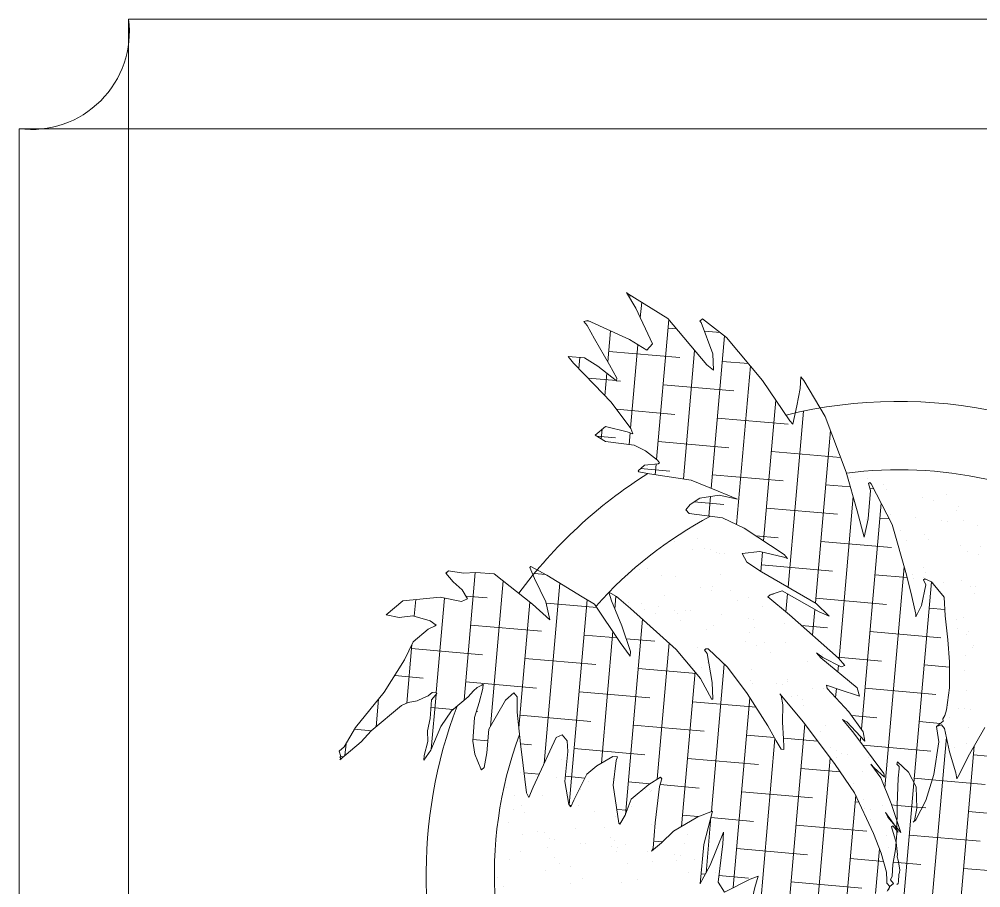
# Model space of a CAD drawing. Header units: inches. Extents: x 15 to 22798, y 21 to 21519.
# Drawn here: x 6407.58 to 6439.33, y 15547.74 to 15576.4 of the extents above; entities that cross this region are included whole.
import ezdxf

# ---------------------------------------------------------------- set-up
doc = ezdxf.new("R2010")
doc.units = ezdxf.units.IN
doc.header["$MEASUREMENT"] = 0
doc.layers.add('ARREDAMENTO', color=8, linetype='Continuous', lineweight=13)

msp = doc.modelspace()

# ---------------------------------------------------------------- linework, layer by layer
at = {"layer": 'ARREDAMENTO'}
for p, q in [((6411.192, 15518.583), (6411.192, 15576.4)), ((6411.192, 15576.4), (6461.782, 15576.4)), ((6407.579, 15572.786), (6465.396, 15572.786)), ((6407.579, 15522.197), (6407.579, 15572.786)), ((6427.631, 15567.386), (6427.935, 15566.862)), ((6427.659, 15567.353), (6427.631, 15567.386)), ((6428.993, 15566.526), (6427.659, 15567.353)), ((6427.7, 15567.268), (6427.813, 15567.258)), ((6428.086, 15566.545), (6428.131, 15567.061)), ((6427.935, 15566.862), (6428.493, 15565.689)), ((6426.356, 15566.455), (6426.224, 15566.427)), ((6426.224, 15566.427), (6426.333, 15566.297)), ((6426.313, 15566.446), (6426.39, 15566.439)), ((6426.333, 15566.297), (6426.569, 15565.855)), ((6427.733, 15565.831), (6426.356, 15566.455)), ((6428.62, 15561.87), (6429.024, 15566.489)), ((6430.281, 15564.992), (6428.993, 15566.526)), ((6430.144, 15566.519), (6430.053, 15566.442)), ((6430.053, 15566.442), (6430.094, 15566.393)), ((6430.094, 15566.393), (6430.481, 15565.355)), ((6430.934, 15565.902), (6430.144, 15566.519)), ((6427.016, 15565.096), (6427.105, 15566.115)), ((6429, 15566.211), (6429.278, 15566.187)), ((6430.201, 15566.106), (6430.732, 15566.059)), ((6426.569, 15565.855), (6427.073, 15564.999)), ((6428.304, 15565.475), (6427.733, 15565.831)), ((6427.767, 15562.901), (6428.009, 15565.659)), ((6428.493, 15565.689), (6428.304, 15565.475)), ((6430.423, 15560.92), (6430.864, 15565.956)), ((6432.125, 15564.482), (6430.934, 15565.902)), ((6427.046, 15565.439), (6429.386, 15565.234)), ((6429.507, 15561.231), (6429.878, 15565.471)), ((6430.481, 15565.355), (6430.504, 15564.818)), ((6425.703, 15565.267), (6425.881, 15565.055)), ((6426.246, 15565.222), (6425.703, 15565.267)), ((6425.881, 15565.055), (6426.557, 15564.343)), ((6426.054, 15564.873), (6426.085, 15565.235)), ((6426.686, 15564.952), (6426.246, 15565.222)), ((6430.79, 15565.111), (6431.661, 15565.035)), ((6427.304, 15564.469), (6426.686, 15564.952)), ((6426.918, 15563.971), (6426.983, 15564.72)), ((6427.073, 15564.999), (6427.309, 15564.556)), ((6430.504, 15564.818), (6430.281, 15564.992)), ((6431.262, 15559.731), (6431.72, 15564.964)), ((6426.354, 15564.556), (6427.299, 15564.474)), ((6427.309, 15564.556), (6427.304, 15564.469)), ((6427.304, 15564.473), (6427.432, 15564.462)), ((6433.027, 15563.152), (6432.125, 15564.482)), ((6433.388, 15564.596), (6433.361, 15564.211)), ((6433.484, 15564.481), (6433.388, 15564.596)), ((6434.19, 15563.293), (6433.484, 15564.481)), ((6426.557, 15564.343), (6427.123, 15563.761)), ((6428.836, 15564.339), (6431.176, 15564.134)), ((6433.361, 15564.211), (6433.252, 15563.647)), ((6427.123, 15563.761), (6427.775, 15562.89)), ((6432.158, 15559.184), (6432.564, 15563.834)), ((6427.295, 15563.531), (6429.222, 15563.362)), ((6432.967, 15557.658), (6433.476, 15563.469)), ((6433.252, 15563.647), (6433.123, 15563.038)), ((6430.626, 15563.239), (6432.966, 15563.035)), ((6433.123, 15563.038), (6433.027, 15563.152)), ((6434.88, 15561.453), (6434.19, 15563.293)), ((6426.937, 15562.965), (6426.595, 15562.678)), ((6426.793, 15562.55), (6426.821, 15562.868)), ((6427.65, 15562.785), (6426.937, 15562.965)), ((6427.775, 15562.89), (6427.839, 15562.721)), ((6433.865, 15557.14), (6434.363, 15562.831)), ((6426.595, 15562.678), (6426.933, 15562.461)), ((6426.648, 15562.644), (6427.268, 15562.59)), ((6427.839, 15562.721), (6427.65, 15562.785)), ((6427.72, 15562.363), (6427.754, 15562.75)), ((6426.933, 15562.461), (6427.886, 15562.343)), ((6427.886, 15562.343), (6428.257, 15562.154)), ((6428.672, 15562.467), (6431.012, 15562.262)), ((6428.257, 15562.154), (6428.652, 15561.845)), ((6428.652, 15561.845), (6428.72, 15561.764)), ((6432.416, 15562.14), (6434.697, 15561.94)), ((6428.226, 15561.683), (6428.01, 15561.501)), ((6428.097, 15561.574), (6429.059, 15561.49)), ((6428.675, 15561.726), (6428.226, 15561.683)), ((6428.576, 15561.371), (6428.607, 15561.719)), ((6428.72, 15561.764), (6428.675, 15561.726)), ((6428.01, 15561.501), (6428.037, 15561.468)), ((6428.037, 15561.468), (6428.386, 15561.399)), ((6428.386, 15561.399), (6429.763, 15561.192)), ((6430.462, 15561.367), (6432.802, 15561.163)), ((6435.251, 15560.179), (6434.88, 15561.453)), ((6435.015, 15561.262), (6435.015, 15561.262)), ((6435.577, 15561.246), (6435.577, 15561.246)), ((6429.763, 15561.192), (6430.652, 15560.826)), ((6434.206, 15561.04), (6435.021, 15560.969)), ((6435.669, 15561.114), (6435.624, 15561.076)), ((6435.624, 15561.076), (6435.681, 15560.846)), ((6435.664, 15560.912), (6435.796, 15560.901)), ((6435.71, 15561.065), (6435.669, 15561.114)), ((6436.405, 15559.728), (6435.71, 15561.065)), ((6436.109, 15561.039), (6436.109, 15561.039)), ((6430.048, 15560.597), (6429.736, 15560.391)), ((6430.689, 15560.69), (6430.048, 15560.597)), ((6430.343, 15560.007), (6430.399, 15560.648)), ((6430.652, 15560.826), (6431.3, 15560.563)), ((6431.3, 15560.563), (6430.689, 15560.69)), ((6434.647, 15555.302), (6435.115, 15560.646)), ((6435.681, 15560.846), (6435.604, 15559.919)), ((6436.211, 15560.88), (6436.211, 15560.88)), ((6437.399, 15560.632), (6437.399, 15560.632)), ((6437.4, 15560.634), (6437.4, 15560.634)), ((6438.208, 15560.706), (6438.208, 15560.706)), ((6429.736, 15560.391), (6429.593, 15560.215)), ((6429.866, 15560.477), (6430.849, 15560.391)), ((6432.252, 15560.268), (6434.592, 15560.063)), ((6435.387, 15552.975), (6436.039, 15560.432)), ((6437.758, 15560.519), (6437.758, 15560.519)), ((6438.593, 15560.308), (6438.593, 15560.308)), ((6429.593, 15560.215), (6429.703, 15560.085)), ((6429.703, 15560.085), (6430.804, 15559.952)), ((6430.804, 15559.952), (6431.52, 15559.607)), ((6435.475, 15559.31), (6435.251, 15560.179)), ((6435.996, 15559.94), (6436.309, 15559.913)), ((6436.342, 15560.045), (6436.342, 15560.045)), ((6437.156, 15559.964), (6437.156, 15559.964)), ((6438.54, 15560.186), (6438.54, 15560.186)), ((6435.604, 15559.919), (6435.475, 15559.31)), ((6435.567, 15559.888), (6435.567, 15559.888)), ((6436.872, 15558.062), (6436.405, 15559.728)), ((6438.035, 15559.848), (6438.035, 15559.848)), ((6438.222, 15559.823), (6438.222, 15559.823)), ((6438.752, 15559.853), (6438.752, 15559.853)), ((6439.228, 15559.691), (6439.228, 15559.691)), ((6431.52, 15559.607), (6432.834, 15558.735)), ((6431.899, 15559.356), (6432.639, 15559.291)), ((6436.673, 15559.525), (6436.673, 15559.525)), ((6437.453, 15559.413), (6437.453, 15559.413)), ((6429.213, 15559.151), (6429.213, 15559.151)), ((6429.978, 15559.262), (6429.978, 15559.262)), ((6434.042, 15559.168), (6436.382, 15558.963)), ((6436.885, 15559.192), (6436.885, 15559.192)), ((6437.61, 15559.243), (6437.61, 15559.243)), ((6438.649, 15559.032), (6438.649, 15559.032)), ((6439.305, 15558.985), (6439.305, 15558.985)), ((6429.816, 15558.9), (6429.816, 15558.9)), ((6430.19, 15558.929), (6430.19, 15558.929)), ((6430.402, 15558.904), (6430.402, 15558.904)), ((6430.613, 15558.805), (6430.613, 15558.805)), ((6430.696, 15558.784), (6430.696, 15558.784)), ((6430.882, 15558.759), (6430.882, 15558.759)), ((6432.029, 15558.838), (6431.448, 15558.768)), ((6431.448, 15558.768), (6431.608, 15558.485)), ((6432.829, 15558.648), (6432.029, 15558.838)), ((6432.07, 15558.178), (6432.125, 15558.815)), ((6432.609, 15558.722), (6432.609, 15558.722)), ((6432.834, 15558.735), (6432.943, 15558.604)), ((6438.901, 15558.837), (6438.901, 15558.837)), ((6439.259, 15558.724), (6439.259, 15558.724)), ((6431.608, 15558.485), (6432.089, 15558.165)), ((6432.089, 15558.396), (6434.429, 15558.191)), ((6432.943, 15558.604), (6432.829, 15558.648)), ((6421.756, 15558.201), (6421.665, 15558.124)), ((6421.665, 15558.124), (6421.911, 15557.83)), ((6421.688, 15558.096), (6421.693, 15558.148)), ((6422.253, 15558.117), (6421.756, 15558.201)), ((6422.654, 15558.148), (6422.253, 15558.117)), ((6422.267, 15553.929), (6422.636, 15558.146)), ((6423.258, 15558.098), (6422.654, 15558.148)), ((6424.522, 15557.101), (6423.258, 15558.098)), ((6424.473, 15558.339), (6424.439, 15558.31)), ((6424.439, 15558.31), (6424.594, 15557.94)), ((6425, 15558.058), (6424.473, 15558.339)), ((6424.581, 15558.11), (6424.966, 15558.076)), ((6426.166, 15557.339), (6425, 15558.058)), ((6428.073, 15558.256), (6428.073, 15558.256)), ((6428.324, 15558.268), (6428.324, 15558.268)), ((6428.781, 15558.06), (6428.781, 15558.06)), ((6430.743, 15558.061), (6430.743, 15558.061)), ((6432.089, 15558.165), (6433.896, 15557.122)), ((6435.832, 15558.068), (6436.893, 15557.976)), ((6436.16, 15551.036), (6436.798, 15558.325)), ((6437.046, 15557.346), (6436.872, 15558.062)), ((6437.069, 15558.092), (6437.069, 15558.092)), ((6437.439, 15558.324), (6437.439, 15558.324)), ((6437.509, 15558.137), (6437.509, 15558.137)), ((6421.911, 15557.83), (6422.203, 15557.575)), ((6423.134, 15553.066), (6423.554, 15557.865)), ((6424.594, 15557.94), (6424.969, 15557.17)), ((6424.914, 15551.846), (6425.434, 15557.79)), ((6429.262, 15558.009), (6429.262, 15558.009)), ((6436.911, 15557.966), (6436.911, 15557.966)), ((6437.097, 15557.941), (6437.097, 15557.941)), ((6437.118, 15551.207), (6437.699, 15557.839)), ((6437.513, 15557.738), (6437.365, 15557.058)), ((6437.427, 15557.979), (6437.427, 15557.979)), ((6437.483, 15557.935), (6437.437, 15557.897)), ((6437.437, 15557.897), (6437.513, 15557.738)), ((6437.471, 15557.925), (6437.514, 15557.921)), ((6437.699, 15557.839), (6437.483, 15557.935)), ((6438.124, 15557.333), (6437.699, 15557.839)), ((6437.77, 15557.804), (6437.77, 15557.804)), ((6438.103, 15557.809), (6438.103, 15557.809)), ((6438.699, 15557.89), (6438.699, 15557.89)), ((6422.203, 15557.575), (6422.377, 15557.275)), ((6427.303, 15557.348), (6427.045, 15557.493)), ((6427.045, 15557.493), (6427.132, 15557.205)), ((6428.877, 15557.399), (6428.877, 15557.399)), ((6430.071, 15557.653), (6430.071, 15557.653)), ((6430.43, 15557.54), (6430.43, 15557.54)), ((6430.456, 15557.684), (6430.456, 15557.684)), ((6431.074, 15557.541), (6431.074, 15557.541)), ((6432.377, 15557.406), (6432.297, 15557.339)), ((6432.769, 15557.54), (6432.377, 15557.406)), ((6432.427, 15557.423), (6432.475, 15557.419)), ((6433.994, 15556.843), (6432.769, 15557.54)), ((6432.896, 15556.839), (6432.948, 15557.438)), ((6438.982, 15557.693), (6438.982, 15557.693)), ((6439.112, 15557.448), (6439.112, 15557.448)), ((6439.169, 15557.668), (6439.169, 15557.668)), ((6420.241, 15557.208), (6419.695, 15556.749)), ((6421.479, 15557.328), (6420.241, 15557.208)), ((6420.623, 15556.7), (6420.671, 15557.25)), ((6421.346, 15554.18), (6421.619, 15557.301)), ((6422.177, 15557.191), (6421.479, 15557.328)), ((6422.377, 15557.275), (6422.177, 15557.191)), ((6422.326, 15557.364), (6423.033, 15557.302)), ((6424.073, 15553.014), (6424.436, 15557.168)), ((6425.095, 15556.58), (6424.522, 15557.101)), ((6424.969, 15557.17), (6425.095, 15556.58)), ((6424.977, 15557.132), (6426.657, 15556.985)), ((6425.737, 15550.473), (6426.329, 15557.245)), ((6426.578, 15557.102), (6426.166, 15557.339)), ((6427.426, 15555.838), (6426.578, 15557.102)), ((6427.132, 15557.205), (6427.475, 15556.38)), ((6427.245, 15556.933), (6427.282, 15557.36)), ((6427.766, 15556.958), (6427.303, 15557.348)), ((6427.686, 15557.15), (6427.686, 15557.15)), ((6428.123, 15557.115), (6428.123, 15557.115)), ((6431.286, 15557.208), (6431.286, 15557.208)), ((6431.651, 15557.302), (6431.651, 15557.302)), ((6432.297, 15557.339), (6433.012, 15556.742)), ((6433.879, 15557.296), (6436.219, 15557.091)), ((6433.896, 15557.122), (6434.325, 15556.704)), ((6437.183, 15556.766), (6437.046, 15557.346)), ((6438.154, 15556.718), (6438.124, 15557.333)), ((6429.27, 15555.605), (6427.766, 15556.958)), ((6428.239, 15556.908), (6428.239, 15556.908)), ((6428.598, 15556.795), (6428.598, 15556.795)), ((6428.692, 15557.018), (6428.692, 15557.018)), ((6429.208, 15556.879), (6429.208, 15556.879)), ((6429.316, 15556.789), (6429.316, 15556.789)), ((6429.571, 15556.902), (6429.571, 15556.902)), ((6429.757, 15556.877), (6429.757, 15556.877)), ((6432.114, 15557.009), (6432.114, 15557.009)), ((6433.772, 15556.075), (6433.846, 15556.927)), ((6434.325, 15556.704), (6433.994, 15556.843)), ((6437.365, 15557.058), (6437.179, 15556.679)), ((6437.179, 15556.679), (6437.183, 15556.766)), ((6437.622, 15556.969), (6438.144, 15556.923)), ((6419.695, 15556.749), (6420.119, 15556.66)), ((6420.119, 15556.66), (6420.579, 15556.712)), ((6420.579, 15556.712), (6421.145, 15556.547)), ((6421.145, 15556.547), (6421.341, 15556.406)), ((6427.594, 15550.143), (6428.159, 15556.604)), ((6429.42, 15556.547), (6429.42, 15556.547)), ((6430.763, 15556.745), (6430.763, 15556.745)), ((6431.643, 15556.629), (6431.643, 15556.629)), ((6431.829, 15556.605), (6431.829, 15556.605)), ((6432.835, 15556.472), (6432.835, 15556.472)), ((6433.012, 15556.742), (6434.632, 15555.32)), ((6438.237, 15555.926), (6438.154, 15556.718)), ((6438.535, 15556.603), (6438.535, 15556.603)), ((6438.752, 15556.67), (6438.752, 15556.67)), ((6421.083, 15556.273), (6420.582, 15555.853)), ((6421.295, 15556.368), (6421.083, 15556.273)), ((6421.341, 15556.406), (6421.295, 15556.368)), ((6422.484, 15556.407), (6424.823, 15556.202)), ((6426.801, 15551.852), (6427.181, 15556.202)), ((6427.475, 15556.38), (6427.759, 15555.533)), ((6430.282, 15556.264), (6430.282, 15556.264)), ((6430.511, 15556.407), (6430.511, 15556.407)), ((6431.701, 15556.16), (6431.701, 15556.16)), ((6431.84, 15556.339), (6431.84, 15556.339)), ((6433.408, 15556.394), (6434.265, 15556.319)), ((6435.669, 15556.196), (6438.009, 15555.992)), ((6438.57, 15556.296), (6438.57, 15556.296)), ((6438.928, 15556.183), (6438.928, 15556.183)), ((6420.582, 15555.853), (6420.305, 15555.259)), ((6426.227, 15556.079), (6427.328, 15555.983)), ((6427.747, 15555.385), (6427.426, 15555.838)), ((6427.616, 15555.958), (6428.567, 15555.875)), ((6428.64, 15551.319), (6429.034, 15555.818)), ((6431.573, 15555.857), (6431.573, 15555.857)), ((6432.171, 15555.82), (6432.171, 15555.82)), ((6432.894, 15555.835), (6432.894, 15555.835)), ((6438.29, 15555.192), (6438.237, 15555.926)), ((6438.866, 15556.083), (6438.866, 15556.083)), ((6420.372, 15553.831), (6420.541, 15555.765)), ((6420.53, 15555.635), (6422.87, 15555.43)), ((6427.759, 15555.533), (6427.747, 15555.385)), ((6430.078, 15554.642), (6429.27, 15555.605)), ((6429.371, 15555.513), (6429.371, 15555.513)), ((6429.973, 15555.678), (6429.973, 15555.678)), ((6430.248, 15555.619), (6430.202, 15555.581)), ((6430.202, 15555.581), (6430.298, 15555.467)), ((6430.321, 15555.625), (6430.248, 15555.619)), ((6430.962, 15555.022), (6430.321, 15555.625)), ((6431.931, 15555.744), (6431.931, 15555.744)), ((6439.05, 15555.654), (6439.05, 15555.654)), ((6439.078, 15555.75), (6439.078, 15555.75)), ((6420.305, 15555.259), (6419.629, 15554.191)), ((6424.274, 15555.307), (6426.613, 15555.102)), ((6430.298, 15555.467), (6430.456, 15554.515)), ((6432.383, 15555.487), (6432.383, 15555.487)), ((6433.616, 15555.213), (6433.616, 15555.213)), ((6434.116, 15555.333), (6433.907, 15555.491)), ((6433.907, 15555.491), (6434.044, 15555.327)), ((6433.982, 15555.401), (6434.032, 15555.396)), ((6434.044, 15555.327), (6435.246, 15554.334)), ((6434.09, 15555.453), (6434.09, 15555.453)), ((6434.719, 15555.032), (6434.116, 15555.333)), ((6434.602, 15555.347), (6436.055, 15555.219)), ((6434.632, 15555.32), (6434.837, 15555.075)), ((6438.294, 15554.332), (6438.29, 15555.192)), ((6438.808, 15555.393), (6438.808, 15555.393)), ((6428.017, 15554.98), (6429.936, 15554.812)), ((6429.447, 15549.765), (6429.893, 15554.862)), ((6429.741, 15555.113), (6429.741, 15555.113)), ((6430.099, 15555), (6430.099, 15555)), ((6430.304, 15555.158), (6430.304, 15555.158)), ((6430.433, 15550.256), (6430.859, 15555.119)), ((6431.615, 15554.152), (6430.962, 15555.022)), ((6431.754, 15554.94), (6431.754, 15554.94)), ((6434.609, 15554.86), (6434.628, 15555.077)), ((6434.837, 15555.075), (6434.719, 15555.032)), ((6437.459, 15555.097), (6438.291, 15555.024)), ((6438.781, 15554.907), (6438.781, 15554.907)), ((6419.977, 15554.74), (6420.916, 15554.658)), ((6430.446, 15553.95), (6430.078, 15554.642)), ((6431.71, 15554.59), (6431.71, 15554.59)), ((6432.936, 15554.618), (6432.936, 15554.618)), ((6432.95, 15554.558), (6432.95, 15554.558)), ((6422.32, 15554.535), (6424.66, 15554.33)), ((6422.397, 15554.038), (6422.574, 15554.242)), ((6422.574, 15554.242), (6422.699, 15554.347)), ((6422.699, 15554.347), (6422.852, 15554.42)), ((6422.886, 15554.31), (6422.768, 15553.849)), ((6422.852, 15554.42), (6422.898, 15554.458)), ((6422.898, 15554.458), (6422.886, 15554.31)), ((6430.456, 15554.515), (6430.48, 15553.978)), ((6431.784, 15554.468), (6431.784, 15554.468)), ((6432.59, 15554.474), (6432.59, 15554.474)), ((6432.776, 15554.45), (6432.776, 15554.45)), ((6433.782, 15554.317), (6433.782, 15554.317)), ((6434.14, 15554.312), (6434.14, 15554.312)), ((6434.651, 15554.28), (6434.234, 15554.43)), ((6434.234, 15554.43), (6434.257, 15554.31)), ((6434.257, 15554.31), (6434.973, 15553.549)), ((6434.535, 15554.015), (6434.561, 15554.312)), ((6435.319, 15554.061), (6434.651, 15554.28)), ((6435.246, 15554.334), (6435.319, 15554.061)), ((6435.505, 15554.324), (6437.845, 15554.12)), ((6438.199, 15553.613), (6438.294, 15554.332)), ((6438.858, 15554.252), (6438.858, 15554.252)), ((6419.629, 15554.191), (6418.68, 15553.033)), ((6419.36, 15553.047), (6419.44, 15553.96)), ((6420.418, 15553.852), (6420.719, 15553.909)), ((6420.719, 15553.909), (6420.931, 15554.004)), ((6420.931, 15554.004), (6421.084, 15554.076)), ((6421.084, 15554.076), (6421.209, 15554.181)), ((6421.193, 15553.946), (6421.151, 15553.326)), ((6421.182, 15552.314), (6421.34, 15554.115)), ((6421.371, 15554.15), (6421.193, 15553.946)), ((6421.209, 15554.181), (6421.33, 15554.199)), ((6421.33, 15554.199), (6421.371, 15554.15)), ((6421.85, 15553.579), (6422.397, 15554.038)), ((6423.079, 15552.97), (6423.63, 15553.932)), ((6423.63, 15553.932), (6423.915, 15554.171)), ((6423.915, 15554.171), (6424.024, 15554.041)), ((6424.024, 15554.041), (6424.02, 15553.537)), ((6426.064, 15554.207), (6428.403, 15554.003)), ((6430.48, 15553.978), (6430.446, 15553.95)), ((6431.157, 15547.747), (6431.705, 15554.011)), ((6432.298, 15553.084), (6431.615, 15554.152)), ((6433.474, 15553.208), (6432.693, 15554.139)), ((6432.693, 15554.139), (6432.734, 15554.09)), ((6432.734, 15554.09), (6432.787, 15553.772)), ((6433.074, 15554.062), (6433.074, 15554.062)), ((6433.267, 15554.099), (6433.267, 15554.099)), ((6433.432, 15553.949), (6433.432, 15553.949)), ((6419.204, 15552.917), (6420.206, 15553.757)), ((6420.206, 15553.757), (6420.418, 15553.852)), ((6421.176, 15553.692), (6421.908, 15553.628)), ((6422.768, 15553.849), (6422.616, 15553.36)), ((6429.807, 15553.88), (6431.906, 15553.696)), ((6432.787, 15553.772), (6432.776, 15553.207)), ((6433.479, 15553.766), (6433.479, 15553.766)), ((6438.142, 15553.426), (6438.199, 15553.613)), ((6438.239, 15553.755), (6438.239, 15553.755)), ((6438.598, 15553.642), (6438.598, 15553.642)), ((6438.805, 15553.656), (6438.805, 15553.656)), ((6438.991, 15553.631), (6438.991, 15553.631)), ((6421.151, 15553.326), (6421.064, 15552.92)), ((6421.504, 15553.066), (6421.85, 15553.579)), ((6422.616, 15553.36), (6422.551, 15552.582)), ((6422.679, 15553.56), (6422.706, 15553.558)), ((6424.02, 15553.537), (6424.126, 15552.485)), ((6424.11, 15553.435), (6426.45, 15553.23)), ((6434.905, 15553.214), (6434.764, 15553.29)), ((6434.764, 15553.29), (6435.106, 15552.882)), ((6434.973, 15553.549), (6435.448, 15552.89)), ((6435.066, 15553.42), (6435.891, 15553.348)), ((6438.078, 15553.317), (6438.142, 15553.426)), ((6438.085, 15553.239), (6438.078, 15553.317)), ((6438.308, 15553.368), (6438.308, 15553.368)), ((6418.68, 15553.033), (6418.309, 15552.388)), ((6418.644, 15552.97), (6419.209, 15552.921)), ((6421.17, 15552.285), (6421.504, 15553.066)), ((6423.014, 15552.192), (6423.079, 15552.97)), ((6427.854, 15553.108), (6430.193, 15552.903)), ((6432.574, 15552.592), (6432.298, 15553.084)), ((6432.776, 15553.207), (6432.813, 15552.654)), ((6433.007, 15547.328), (6433.516, 15553.151)), ((6434.517, 15551.803), (6433.474, 15553.208)), ((6434.193, 15553.091), (6434.193, 15553.091)), ((6435.501, 15552.573), (6434.905, 15553.214)), ((6437.295, 15553.225), (6437.995, 15553.164)), ((6437.869, 15553.058), (6438.085, 15553.239)), ((6438.035, 15553.114), (6437.869, 15553.058)), ((6437.869, 15553.058), (6437.876, 15552.98)), ((6437.876, 15552.98), (6437.938, 15552.56)), ((6438.131, 15553), (6438.035, 15553.114)), ((6438.298, 15552.222), (6438.131, 15553)), ((6438.911, 15553.032), (6438.911, 15553.032)), ((6439.462, 15553.032), (6438.912, 15552.069)), ((6418.87, 15552.552), (6419.204, 15552.917)), ((6421.064, 15552.92), (6421.072, 15552.564)), ((6424.825, 15551.653), (6425.307, 15552.697)), ((6425.307, 15552.697), (6425.507, 15552.782)), ((6425.507, 15552.782), (6425.672, 15552.586)), ((6431.597, 15552.78), (6432.514, 15552.7)), ((6432.028, 15546.924), (6432.531, 15552.669)), ((6432.812, 15552.674), (6433.937, 15552.575)), ((6432.813, 15552.654), (6432.825, 15552.386)), ((6434.032, 15552.897), (6434.032, 15552.897)), ((6435.106, 15552.882), (6436.122, 15551.509)), ((6435.35, 15552.552), (6435.365, 15552.72)), ((6435.388, 15552.709), (6435.388, 15552.709)), ((6435.448, 15552.89), (6435.501, 15552.573)), ((6437.705, 15547.134), (6438.193, 15552.711)), ((6418.309, 15552.388), (6418.138, 15552.245)), ((6418.164, 15551.96), (6418.87, 15552.552)), ((6418.335, 15552.103), (6418.369, 15552.491)), ((6421.072, 15552.564), (6420.954, 15552.104)), ((6422.551, 15552.582), (6422.627, 15552.145)), ((6422.555, 15552.628), (6423.047, 15552.585)), ((6424.126, 15552.491), (6424.496, 15552.458)), ((6424.126, 15552.485), (6424.214, 15551.78)), ((6425.672, 15552.586), (6425.69, 15552.24)), ((6425.9, 15552.335), (6428.24, 15552.131)), ((6432.734, 15552.309), (6432.574, 15552.592)), ((6432.825, 15552.386), (6432.821, 15552.299)), ((6434.364, 15552.378), (6434.364, 15552.378)), ((6435.429, 15552.445), (6437.681, 15552.248)), ((6437.938, 15552.56), (6437.777, 15551.479)), ((6438.45, 15552.367), (6438.45, 15552.367)), ((6438.643, 15547.07), (6439.111, 15552.417)), ((6438.862, 15552.499), (6438.862, 15552.499)), ((6418.138, 15552.245), (6418.202, 15552.076)), ((6418.202, 15552.076), (6418.168, 15552.047)), ((6418.168, 15552.047), (6418.209, 15551.998)), ((6418.191, 15552.067), (6418.282, 15552.059)), ((6420.942, 15551.955), (6421.17, 15552.285)), ((6420.954, 15552.104), (6420.942, 15551.955)), ((6422.627, 15552.145), (6422.816, 15551.664)), ((6422.935, 15551.708), (6423.014, 15552.192)), ((6425.69, 15552.24), (6425.596, 15551.243)), ((6426.65, 15551.766), (6427.174, 15552.067)), ((6427.174, 15552.067), (6427.334, 15552.062)), ((6427.334, 15552.062), (6427.284, 15551.936)), ((6429.644, 15552.008), (6431.983, 15551.803)), ((6432.821, 15552.299), (6432.734, 15552.309)), ((6433.948, 15547.303), (6434.36, 15552.015)), ((6434.575, 15552.266), (6434.575, 15552.266)), ((6434.576, 15552.045), (6434.576, 15552.045)), ((6434.729, 15552.162), (6434.729, 15552.162)), ((6434.934, 15552.153), (6434.934, 15552.153)), ((6435.608, 15552.047), (6435.608, 15552.047)), ((6438.507, 15551.535), (6438.298, 15552.222)), ((6438.912, 15552.069), (6438.621, 15551.491)), ((6439.085, 15552.125), (6441.425, 15551.92)), ((6418.209, 15551.998), (6418.164, 15551.96)), ((6422.844, 15551.632), (6422.935, 15551.708)), ((6424.214, 15551.78), (6424.331, 15550.877)), ((6425.471, 15551.973), (6425.471, 15551.973)), ((6426.32, 15551.489), (6426.65, 15551.766)), ((6427.284, 15551.936), (6427.185, 15551.13)), ((6435.163, 15550.871), (6434.517, 15551.803)), ((6435.812, 15551.694), (6435.702, 15551.824)), ((6435.702, 15551.824), (6436.024, 15551.371)), ((6436.145, 15551.389), (6435.812, 15551.694)), ((6436.578, 15551.891), (6436.56, 15551.82)), ((6436.56, 15551.82), (6436.628, 15551.739)), ((6436.938, 15551.554), (6436.578, 15551.891)), ((6436.628, 15551.739), (6436.635, 15551.661)), ((6422.816, 15551.664), (6422.844, 15551.632)), ((6424.126, 15551.528), (6424.126, 15551.528)), ((6424.245, 15551.537), (6424.75, 15551.493)), ((6424.547, 15551.058), (6424.825, 15551.653)), ((6425.318, 15551.371), (6425.318, 15551.371)), ((6425.612, 15551.418), (6426.257, 15551.361)), ((6425.895, 15550.632), (6426.32, 15551.489)), ((6428.37, 15551.151), (6428.753, 15551.388)), ((6428.753, 15551.388), (6428.794, 15551.34)), ((6433.387, 15551.68), (6434.681, 15551.567)), ((6435.438, 15551.568), (6435.438, 15551.568)), ((6436.024, 15551.371), (6436.37, 15550.52)), ((6436.122, 15551.509), (6436.145, 15551.389)), ((6436.635, 15551.661), (6436.601, 15551.354)), ((6437.19, 15551.069), (6436.938, 15551.554)), ((6437.777, 15551.479), (6437.511, 15550.616)), ((6438.536, 15551.337), (6438.507, 15551.535)), ((6438.621, 15551.491), (6438.536, 15551.337)), ((6424.406, 15550.718), (6424.547, 15551.058)), ((6425.596, 15551.243), (6425.724, 15550.488)), ((6426.384, 15551.231), (6426.384, 15551.231)), ((6427.185, 15551.13), (6427.299, 15550.392)), ((6427.195, 15551.362), (6427.195, 15551.362)), ((6427.69, 15551.236), (6428.406, 15551.173)), ((6427.789, 15550.664), (6428.37, 15551.151)), ((6428.719, 15551.082), (6428.581, 15549.882)), ((6428.794, 15551.34), (6428.719, 15551.082)), ((6428.737, 15551.144), (6430.03, 15551.031)), ((6435.129, 15551.176), (6435.129, 15551.176)), ((6436.601, 15551.354), (6436.57, 15550.466)), ((6436.746, 15546.95), (6437.118, 15551.207)), ((6437.131, 15551.353), (6437.722, 15551.301)), ((6437.215, 15550.368), (6437.19, 15551.069)), ((6437.722, 15551.301), (6439.471, 15551.148)), ((6423.672, 15551.039), (6423.672, 15551.039)), ((6423.936, 15550.792), (6423.936, 15550.792)), ((6424.331, 15550.877), (6424.406, 15550.718)), ((6424.862, 15550.793), (6424.862, 15550.793)), ((6426.104, 15550.969), (6426.104, 15550.969)), ((6428.269, 15550.983), (6428.269, 15550.983)), ((6428.39, 15550.98), (6428.39, 15550.98)), ((6428.433, 15550.913), (6428.433, 15550.913)), ((6428.455, 15550.958), (6428.455, 15550.958)), ((6431.434, 15550.908), (6433.773, 15550.703)), ((6434.825, 15546.557), (6435.197, 15550.799)), ((6435.785, 15549.529), (6435.163, 15550.871)), ((6424.148, 15550.459), (6424.148, 15550.459)), ((6425.724, 15550.488), (6425.793, 15550.407)), ((6425.746, 15550.463), (6425.815, 15550.457)), ((6425.793, 15550.407), (6425.895, 15550.632)), ((6426.055, 15550.467), (6426.055, 15550.467)), ((6427.591, 15550.136), (6427.789, 15550.664)), ((6427.789, 15550.438), (6427.789, 15550.438)), ((6435.177, 15550.581), (6435.303, 15550.57)), ((6435.46, 15550.656), (6435.46, 15550.656)), ((6436.076, 15550.47), (6436.076, 15550.47)), ((6436.37, 15550.52), (6436.687, 15549.563)), ((6436.385, 15550.475), (6436.57, 15550.459)), ((6436.57, 15550.466), (6436.555, 15549.536)), ((6436.57, 15550.459), (6437.214, 15550.402)), ((6437.511, 15550.616), (6437.188, 15549.984)), ((6423.914, 15550.338), (6423.914, 15550.338)), ((6424.272, 15550.225), (6424.272, 15550.225)), ((6426.567, 15550.252), (6426.567, 15550.252)), ((6427.299, 15550.392), (6427.382, 15549.877)), ((6427.31, 15550.326), (6427.651, 15550.296)), ((6427.409, 15549.844), (6427.591, 15550.136)), ((6429.48, 15550.136), (6429.999, 15550.091)), ((6429.983, 15550.084), (6430.468, 15550.269)), ((6430.468, 15550.269), (6430.187, 15549.171)), ((6435.491, 15550.348), (6435.491, 15550.348)), ((6435.672, 15550.324), (6435.672, 15550.324)), ((6436.187, 15550.229), (6436.468, 15549.825)), ((6436.263, 15550.069), (6436.187, 15550.229)), ((6437.143, 15549.946), (6437.215, 15550.368)), ((6437.214, 15550.402), (6437.394, 15550.387)), ((6437.394, 15550.387), (6437.517, 15550.376)), ((6438.921, 15550.253), (6441.261, 15550.048)), ((6423.722, 15549.898), (6423.722, 15549.898)), ((6427.251, 15550.085), (6427.251, 15550.085)), ((6427.382, 15549.877), (6427.409, 15549.844)), ((6428.44, 15549.838), (6428.44, 15549.838)), ((6428.581, 15549.882), (6428.509, 15549.042)), ((6429.181, 15549.606), (6429.983, 15550.084)), ((6430.256, 15548.225), (6430.417, 15550.07)), ((6430.413, 15550.054), (6431.82, 15549.931)), ((6433.224, 15549.808), (6435.563, 15549.604)), ((6435.676, 15550.007), (6435.676, 15550.007)), ((6436.687, 15549.563), (6436.263, 15550.069)), ((6436.423, 15549.786), (6436.377, 15549.748)), ((6436.601, 15549.574), (6436.423, 15549.786)), ((6436.468, 15549.825), (6436.601, 15549.574)), ((6436.555, 15549.892), (6436.555, 15549.892)), ((6437.188, 15549.984), (6437.097, 15549.907)), ((6437.097, 15549.907), (6437.143, 15549.946)), ((6424.193, 15549.489), (6424.193, 15549.489)), ((6424.701, 15549.59), (6424.701, 15549.59)), ((6424.915, 15549.572), (6424.915, 15549.572)), ((6425.957, 15549.694), (6425.957, 15549.694)), ((6426.898, 15549.732), (6426.898, 15549.732)), ((6428.787, 15549.22), (6429.181, 15549.606)), ((6429.633, 15549.513), (6429.633, 15549.513)), ((6430.395, 15548.483), (6430.836, 15549.576)), ((6430.836, 15549.576), (6430.809, 15549.192)), ((6436.039, 15548.88), (6435.785, 15549.529)), ((6436.377, 15549.748), (6436.533, 15549.239)), ((6436.555, 15549.536), (6436.517, 15549.003)), ((6436.967, 15549.481), (6439.307, 15549.276)), ((6425.073, 15549.373), (6425.073, 15549.373)), ((6425.259, 15549.349), (6425.259, 15549.349)), ((6426.111, 15549.19), (6426.111, 15549.19)), ((6426.265, 15549.216), (6426.265, 15549.216)), ((6427.11, 15549.399), (6427.11, 15549.399)), ((6427.247, 15549.287), (6427.247, 15549.287)), ((6427.606, 15549.174), (6427.606, 15549.174)), ((6428.457, 15548.943), (6428.787, 15549.22)), ((6428.529, 15549.276), (6428.818, 15549.251)), ((6429.53, 15549.192), (6429.53, 15549.192)), ((6430.187, 15549.171), (6430.058, 15547.867)), ((6430.809, 15549.192), (6430.653, 15547.921)), ((6436.225, 15549.455), (6436.225, 15549.455)), ((6436.533, 15549.239), (6436.581, 15548.834)), ((6424.125, 15548.949), (6424.125, 15548.949)), ((6425.032, 15549.071), (6425.032, 15549.071)), ((6427.144, 15549.1), (6427.144, 15549.1)), ((6427.3, 15548.944), (6427.3, 15548.944)), ((6427.331, 15549.076), (6427.331, 15549.076)), ((6428.337, 15548.943), (6428.337, 15548.943)), ((6428.509, 15549.042), (6428.457, 15548.943)), ((6429.216, 15548.828), (6429.216, 15548.828)), ((6431.27, 15549.036), (6433.61, 15548.832)), ((6435.855, 15547.549), (6435.984, 15549.02)), ((6436.217, 15548.251), (6436.039, 15548.88)), ((6436.287, 15549.081), (6436.287, 15549.081)), ((6436.517, 15549.003), (6436.426, 15548.51)), ((6436.581, 15548.834), (6436.563, 15548.764)), ((6423.775, 15548.678), (6423.775, 15548.678)), ((6425.244, 15548.738), (6425.244, 15548.738)), ((6425.415, 15548.542), (6425.415, 15548.542)), ((6427.664, 15548.531), (6427.664, 15548.531)), ((6428.494, 15548.618), (6428.494, 15548.618)), ((6429.29, 15548.643), (6429.29, 15548.643)), ((6429.402, 15548.803), (6429.402, 15548.803)), ((6429.861, 15548.672), (6429.861, 15548.672)), ((6435.014, 15548.709), (6436.114, 15548.612)), ((6436.426, 15548.51), (6436.4, 15548.126)), ((6436.44, 15548.584), (6437.353, 15548.504)), ((6436.563, 15548.764), (6436.597, 15548.653)), ((6436.597, 15548.653), (6436.65, 15548.336)), ((6424.971, 15548.296), (6424.971, 15548.296)), ((6425.774, 15548.429), (6425.774, 15548.429)), ((6429.689, 15548.236), (6429.689, 15548.236)), ((6430.073, 15548.339), (6430.073, 15548.339)), ((6430.091, 15548.196), (6430.234, 15548.184)), ((6430.122, 15547.976), (6430.395, 15548.483)), ((6430.581, 15548.236), (6430.581, 15548.236)), ((6436.229, 15547.983), (6436.217, 15548.251)), ((6436.646, 15548.249), (6436.627, 15548.178)), ((6436.65, 15548.336), (6436.646, 15548.249)), ((6438.757, 15548.381), (6439.871, 15548.284)), ((6423.378, 15548.076), (6423.378, 15548.076)), ((6426.161, 15548.049), (6426.161, 15548.049)), ((6427.458, 15547.898), (6427.458, 15547.898)), ((6427.995, 15548.011), (6427.995, 15548.011)), ((6430.058, 15547.867), (6430.122, 15547.976)), ((6430.653, 15547.921), (6430.865, 15547.599)), ((6430.681, 15548.145), (6431.656, 15548.059)), ((6430.865, 15547.599), (6431.708, 15548.028)), ((6431.708, 15548.028), (6431.982, 15548.118)), ((6431.982, 15548.118), (6431.868, 15547.745)), ((6433.06, 15547.937), (6435.4, 15547.732)), ((6436.224, 15547.895), (6436.229, 15547.983)), ((6436.32, 15547.781), (6436.224, 15547.895)), ((6436.445, 15547.886), (6436.32, 15547.781)), ((6436.4, 15548.126), (6436.35, 15548)), ((6436.35, 15548), (6436.445, 15547.886)), ((6436.605, 15547.881), (6436.559, 15547.843)), ((6436.612, 15547.942), (6436.605, 15547.881)), ((6436.627, 15548.178), (6436.612, 15547.942)), ((6423.583, 15547.797), (6423.583, 15547.797)), ((6425.797, 15547.869), (6425.797, 15547.869)), ((6431.868, 15547.745), (6431.682, 15546.949)), ((6436.32, 15547.781), (6436.236, 15547.627)), ((6436.282, 15547.665), (6436.32, 15547.781))]:
    msp.add_line(p, q, dxfattribs=at)
for centre, radius, start, end in [((6407.981, 15575.998), 3.236, 262.8594, 7.1406), ((6436.627, 15548.178), 15.613, 358.8552, 103.8107), ((6436.627, 15548.178), 13.358, 57.5798, 97.4776), ((6436.627, 15548.178), 15.613, 122.0653, 143.5366), ((6436.627, 15548.178), 13.358, 117.7495, 138.4858), ((6436.627, 15548.178), 15.613, 159.1424, 202.8703), ((6436.627, 15548.178), 13.358, 159.76, 208.5319)]:
    msp.add_arc(centre, radius, start, end, dxfattribs=at)

doc.saveas('drawing.dxf')
